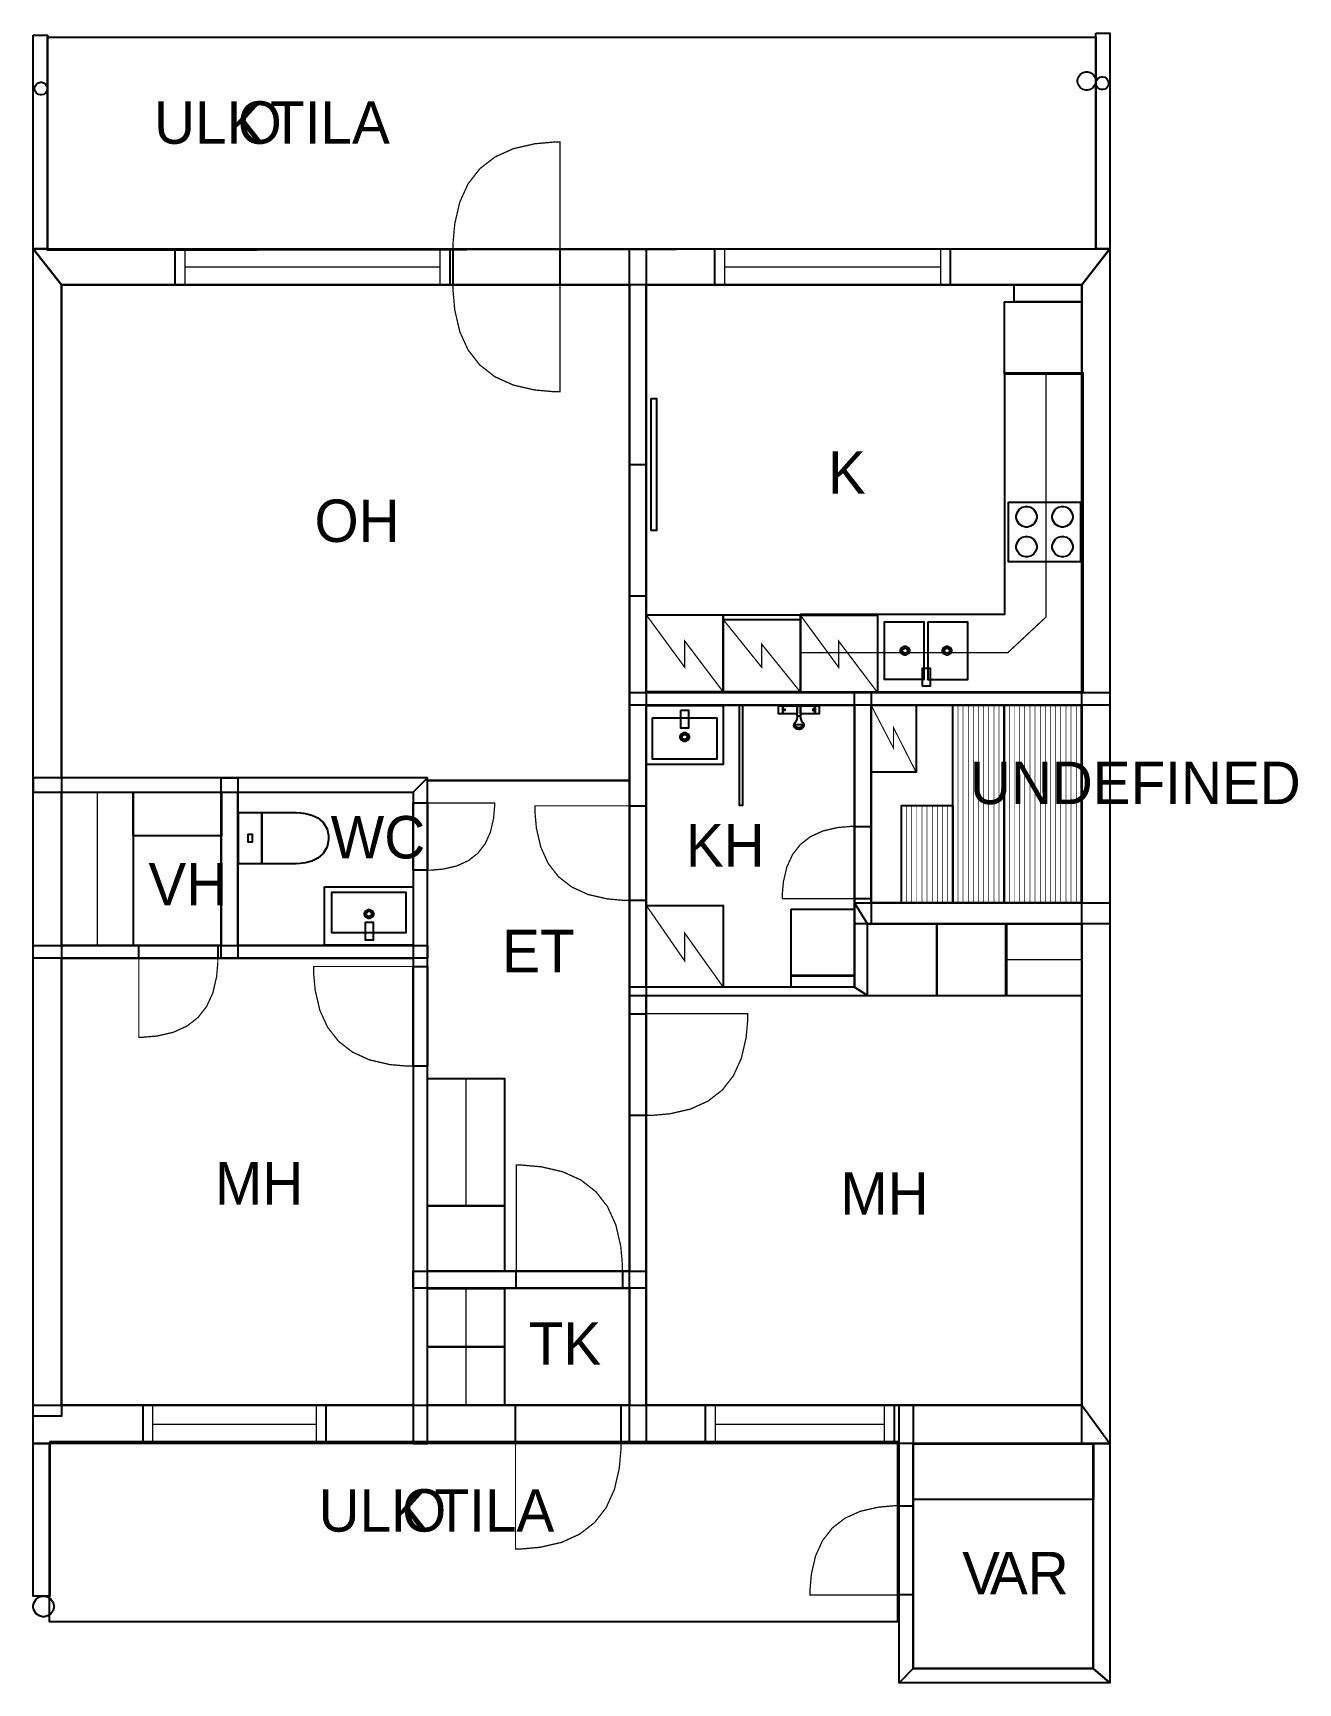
# Model space of a CAD drawing. Extents: x 0.5 to 10.7, y 0 to 13.4.
import ezdxf

# ---------------------------------------------------------------- set-up
doc = ezdxf.new("R2010")
doc.units = 0
doc.layers.get('0').update_dxf_attribs({"linetype": 'CONTINUOUS'})

msp = doc.modelspace()

# ---------------------------------------------------------------- linework, layer by layer
at = {"color": 0}
for points, const_width in [([(0.478624, 13.3553), (0.593207, 13.3553), (0.593207, 11.622), (0.478624, 11.622), (0.478624, 13.3553)], 0.002083), ([(0.59375, 11.6097), (0.59375, 13.3387), (9.09125, 13.3387), (9.09179, 11.622), (0.59375, 11.6097)], 0.002083), ([(9.09179, 13.3707), (9.20638, 13.3707), (9.20638, 11.622), (9.09179, 11.622), (9.09179, 13.3707)], 0.002083), ([(3.88167, 11.622), (3.88167, 11.6727), (3.89518, 11.8249), (3.93576, 12.0007), (4.00336, 12.1495), (4.09804, 12.2712), (4.21978, 12.3659), (4.36854, 12.4335), (4.54438, 12.4741), (4.69656, 12.4876), (4.74729, 12.4876), (4.74729, 11.622), (3.88167, 11.622)], 0.010417), ([(0.478624, 11.622), (9.20638, 11.622), (8.97721, 11.3303), (0.70779, 11.3303), (0.478624, 11.622)], 0.002083), ([(0.478624, 2.15994), (0.478624, 11.622), (0.70779, 11.3303), (0.70779, 2.15994), (0.478624, 2.15994)], 0.002083), ([(1.62989, 11.622), (3.85406, 11.622), (3.85406, 11.3303), (1.62989, 11.3303), (1.62989, 11.622)], 0.010417), ([(1.62989, 11.622), (3.85406, 11.622), (3.85406, 11.3303), (1.62989, 11.3303), (1.62989, 11.622)], 0.010417), ([(3.88167, 11.622), (4.7474, 11.622), (4.7474, 11.3303), (3.88167, 11.3303), (3.88167, 11.622)], 0.010417), ([(3.88167, 11.622), (4.7474, 11.622), (4.7474, 11.3303), (3.88167, 11.3303), (3.88167, 11.622)], 0.010417), ([(5.31125, 11.622), (5.44667, 11.622), (5.44667, 1.93978), (5.31125, 1.93978), (5.31125, 11.622)], 0.002083), ([(6.00439, 11.622), (7.91237, 11.622), (7.91237, 11.3303), (6.00439, 11.3303), (6.00439, 11.622)], 0.010417), ([(6.00439, 11.622), (7.91237, 11.622), (7.91237, 11.3303), (6.00439, 11.3303), (6.00439, 11.622)], 0.010417), ([(9.20638, 11.622), (9.20638, 1.93978), (8.97721, 1.93978), (8.97721, 11.3303), (9.20638, 11.622)], 0.002083), ([(3.88167, 11.3303), (3.88167, 11.2796), (3.89518, 11.1274), (3.93576, 10.9516), (4.00336, 10.8028), (4.09804, 10.6811), (4.21978, 10.5864), (4.36854, 10.5188), (4.54438, 10.4782), (4.69656, 10.4646), (4.74729, 10.4646), (4.74729, 11.3303), (3.88167, 11.3303)], 0.010417), ([(8.42931, 11.3302), (8.42931, 11.194), (8.97683, 11.194), (8.97683, 11.3302), (8.42931, 11.3302)], 0.013628), ([(8.35215, 11.194), (8.35215, 10.6078), (8.97715, 10.6078), (8.97715, 11.194), (8.35215, 11.194)], 0.010417), ([(8.97715, 10.6078), (8.97715, 8.03185), (6.69661, 8.03093), (6.69661, 8.34864), (8.37744, 8.34864), (8.68713, 8.63737), (8.68713, 10.617), (8.98247, 10.617), (8.97715, 10.6078)], 0.010417), ([(8.35215, 10.6078), (8.35215, 8.65864), (6.69661, 8.65967), (6.69661, 8.03093), (8.98986, 8.03093), (8.98986, 10.6157), (8.36111, 10.6157), (8.35215, 10.6078)], 0.010417), ([(5.48833, 10.4086), (5.53, 10.4086), (5.53, 9.34028), (5.48833, 9.34028), (5.48833, 10.4086)], 0.010417), ([(5.31125, 9.87446), (5.44667, 9.87446), (5.44667, 8.8061), (5.31125, 8.8061), (5.31125, 9.87446)], 0.010417), ([(8.38406, 9.5689), (8.38406, 9.08692), (8.96739, 9.08692), (8.96739, 9.5689), (8.38406, 9.5689)], 0.010417), ([(8.52989, 9.36768), (8.52175, 9.36768), (8.49744, 9.37424), (8.47097, 9.39208), (8.45307, 9.41862), (8.44656, 9.44293), (8.44656, 9.45101), (8.44656, 9.45915), (8.45307, 9.48346), (8.47097, 9.50993), (8.49744, 9.52783), (8.52175, 9.53435), (8.52989, 9.53435), (8.53797, 9.53435), (8.56228, 9.52783), (8.58882, 9.50993), (8.60667, 9.48346), (8.61322, 9.45915), (8.61322, 9.45101), (8.61322, 9.44293), (8.60667, 9.41862), (8.58882, 9.39208), (8.56228, 9.37424), (8.53797, 9.36768), (8.52989, 9.36768)], 0.010417), ([(8.82156, 9.36768), (8.81342, 9.36768), (8.78911, 9.37424), (8.76264, 9.39208), (8.74474, 9.41862), (8.73822, 9.44293), (8.73822, 9.45101), (8.73822, 9.45915), (8.74474, 9.48346), (8.76264, 9.50993), (8.78911, 9.52783), (8.81342, 9.53435), (8.82156, 9.53435), (8.82964, 9.53435), (8.85394, 9.52783), (8.88049, 9.50993), (8.89833, 9.48346), (8.90489, 9.45915), (8.90489, 9.45101), (8.90489, 9.44293), (8.89833, 9.41862), (8.88049, 9.39208), (8.85394, 9.37424), (8.82964, 9.36768), (8.82156, 9.36768)], 0.010417), ([(8.52989, 9.12494), (8.52175, 9.12494), (8.49744, 9.13151), (8.47097, 9.14936), (8.45307, 9.17583), (8.44656, 9.20019), (8.44656, 9.20828), (8.44656, 9.21642), (8.45307, 9.24072), (8.47097, 9.26719), (8.49744, 9.2851), (8.52175, 9.29161), (8.52989, 9.29161), (8.53797, 9.29161), (8.56228, 9.2851), (8.58882, 9.26719), (8.60667, 9.24072), (8.61322, 9.21642), (8.61322, 9.20828), (8.61322, 9.20019), (8.60667, 9.17583), (8.58882, 9.14936), (8.56228, 9.13151), (8.53797, 9.12494), (8.52989, 9.12494)], 0.010417), ([(8.82156, 9.12494), (8.81342, 9.12494), (8.78911, 9.13151), (8.76264, 9.14936), (8.74474, 9.17583), (8.73822, 9.20019), (8.73822, 9.20828), (8.73822, 9.21642), (8.74474, 9.24072), (8.76264, 9.26719), (8.78911, 9.2851), (8.81342, 9.29161), (8.82156, 9.29161), (8.82964, 9.29161), (8.85394, 9.2851), (8.88049, 9.26719), (8.89833, 9.24072), (8.90489, 9.21642), (8.90489, 9.20828), (8.90489, 9.20019), (8.89833, 9.17583), (8.88049, 9.14936), (8.85394, 9.13151), (8.82964, 9.12494), (8.82156, 9.12494)], 0.010417), ([(5.44661, 8.65588), (6.07161, 8.65588), (6.07161, 8.03088), (5.44661, 8.03088), (5.44661, 8.65588)], 0.010417), ([(6.07161, 8.65588), (6.69661, 8.65588), (6.69661, 8.03088), (6.07161, 8.03088), (6.07161, 8.65588)], 0.010417), ([(6.07161, 8.65588), (6.69661, 8.65588), (6.69661, 8.61421), (6.07161, 8.61421), (6.07161, 8.65588)], 0.010417), ([(6.69661, 8.65213), (7.32161, 8.65213), (7.32161, 8.02713), (6.69661, 8.02713), (6.69661, 8.65213)], 0.010417), ([(7.37776, 8.60004), (7.69781, 8.60004), (7.69781, 8.13129), (7.37776, 8.13129), (7.37776, 8.60004)], 0.010417), ([(7.73156, 8.59901), (8.05154, 8.59901), (8.05154, 8.13026), (7.73156, 8.13026), (7.73156, 8.59901)], 0.010417), ([(7.50754, 8.36567), (7.50754, 8.37213), (7.51818, 8.3915), (7.53754, 8.40213), (7.544, 8.40213), (7.5504, 8.40213), (7.56976, 8.3915), (7.58046, 8.37213), (7.58046, 8.36567), (7.58046, 8.35926), (7.56976, 8.3399), (7.5504, 8.32921), (7.544, 8.32921), (7.53754, 8.32921), (7.51818, 8.3399), (7.50754, 8.35926), (7.50754, 8.36567)], 0.008333), ([(7.52317, 8.36567), (7.52317, 8.36936), (7.52924, 8.38043), (7.54031, 8.3865), (7.544, 8.3865), (7.54764, 8.3865), (7.55871, 8.38043), (7.56483, 8.36936), (7.56483, 8.36567), (7.56483, 8.36203), (7.55871, 8.35097), (7.54764, 8.34483), (7.544, 8.34483), (7.54031, 8.34483), (7.52924, 8.35097), (7.52317, 8.36203), (7.52317, 8.36567)], 0.008333), ([(7.84999, 8.36567), (7.84999, 8.37213), (7.86063, 8.3915), (7.87999, 8.40213), (7.88644, 8.40213), (7.89285, 8.40213), (7.91222, 8.3915), (7.9229, 8.37213), (7.9229, 8.36567), (7.9229, 8.35926), (7.91222, 8.3399), (7.89285, 8.32921), (7.88644, 8.32921), (7.87999, 8.32921), (7.86063, 8.3399), (7.84999, 8.35926), (7.84999, 8.36567)], 0.008333), ([(7.86561, 8.36567), (7.86561, 8.36936), (7.87169, 8.38043), (7.88276, 8.3865), (7.88644, 8.3865), (7.89008, 8.3865), (7.90115, 8.38043), (7.90728, 8.36936), (7.90728, 8.36567), (7.90728, 8.36203), (7.90115, 8.35097), (7.89008, 8.34483), (7.88644, 8.34483), (7.88276, 8.34483), (7.87169, 8.35097), (7.86561, 8.36203), (7.86561, 8.36567)], 0.008333), ([(7.68582, 8.22401), (7.74832, 8.22401), (7.74832, 8.07818), (7.68582, 8.07818), (7.68582, 8.22401)], 0.010417), ([(5.31125, 8.02713), (9.20638, 8.02713), (9.20638, 7.92296), (5.31125, 7.92296), (5.31125, 8.02713)], 0.002083), ([(7.13624, 8.02713), (7.27012, 8.02713), (7.27012, 6.15246), (7.13624, 6.15246), (7.13624, 8.02713)], 0.002083), ([(5.44661, 7.92215), (6.07161, 7.92215), (6.07161, 7.44319), (5.44661, 7.44319), (5.44661, 7.92215)], 0.010417), ([(6.20285, 7.92296), (6.22889, 7.92296), (6.22889, 7.11051), (6.20285, 7.11051), (6.20285, 7.92296)], 0.010417), ([(6.20285, 7.92296), (6.22889, 7.92296), (6.22889, 7.11051), (6.20285, 7.11051), (6.20285, 7.92296)], 0.010417), ([(6.52078, 7.91775), (6.5541, 7.91775), (6.5541, 7.85422), (6.52078, 7.85422), (6.52078, 7.91775)], 0.010417), ([(6.5541, 7.88547), (6.55729, 7.88672), (6.56694, 7.89057), (6.56972, 7.89171), (6.56972, 7.89171), (6.56972, 7.89031), (6.56972, 7.88601), (6.56972, 7.88172), (6.56972, 7.88026), (6.56972, 7.88026), (6.56733, 7.88092), (6.55735, 7.88433), (6.5541, 7.88547)], 0.010417), ([(6.5541, 7.91775), (6.67074, 7.91775), (6.67074, 7.85422), (6.5541, 7.85422), (6.5541, 7.91775)], 0.010417), ([(6.67074, 7.91775), (6.69889, 7.91775), (6.69889, 7.83442), (6.69185, 7.83442), (6.676, 7.83442), (6.67074, 7.83442), (6.67074, 7.85525), (6.67074, 7.90213), (6.67074, 7.91775)], 0.010417), ([(6.69889, 7.91775), (6.81554, 7.91775), (6.81554, 7.85422), (6.69889, 7.85422), (6.69889, 7.91775)], 0.010417), ([(6.81451, 7.88547), (6.81125, 7.88672), (6.8016, 7.89057), (6.79889, 7.89171), (6.79889, 7.89171), (6.79889, 7.89031), (6.79889, 7.88601), (6.79889, 7.88172), (6.79889, 7.88026), (6.79889, 7.88026), (6.80122, 7.88092), (6.81119, 7.88433), (6.81451, 7.88547)], 0.010417), ([(6.81451, 7.91775), (6.84993, 7.91775), (6.84993, 7.85422), (6.81451, 7.85422), (6.81451, 7.91775)], 0.010417), ([(7.27012, 7.92296), (7.27012, 7.3814), (7.63471, 7.3814), (7.63471, 7.92296), (7.27012, 7.92296)], 0.009026), ([(7.93257, 7.9254), (7.93257, 6.32096), (8.34924, 6.32096), (8.34924, 7.9254), (7.93257, 7.9254)], 0.010417), ([(8.34924, 7.9254), (8.34924, 6.32096), (8.97424, 6.32096), (8.97424, 7.9254), (8.34924, 7.9254)], 0.010417), ([(5.49869, 7.82112), (6.01953, 7.82112), (6.01953, 7.48563), (5.49869, 7.48563), (5.49869, 7.82112)], 0.010417), ([(5.72786, 7.88226), (5.79036, 7.88226), (5.79036, 7.73643), (5.72786, 7.73643), (5.72786, 7.88226)], 0.010417), ([(5.79557, 7.66515), (5.79557, 7.65875), (5.78489, 7.63937), (5.76551, 7.62869), (5.75911, 7.62869), (5.75265, 7.62869), (5.73329, 7.63937), (5.72265, 7.65875), (5.72265, 7.66515), (5.72265, 7.6716), (5.73329, 7.69097), (5.75265, 7.70161), (5.75911, 7.70161), (5.76551, 7.70161), (5.78489, 7.69097), (5.79557, 7.6716), (5.79557, 7.66515)], 0.008333), ([(5.77994, 7.66515), (5.77994, 7.66151), (5.77382, 7.65044), (5.76275, 7.64432), (5.75911, 7.64432), (5.75543, 7.64432), (5.74436, 7.65044), (5.73828, 7.66151), (5.73828, 7.66515), (5.73828, 7.66883), (5.74436, 7.6799), (5.75543, 7.68599), (5.75911, 7.68599), (5.76275, 7.68599), (5.77382, 7.6799), (5.77994, 7.66883), (5.77994, 7.66515)], 0.008333), ([(3.67301, 7.33464), (0.478624, 7.33464), (0.478624, 7.22006), (3.55843, 7.22006), (3.67301, 7.33464)], 0.002083), ([(0.708822, 7.22), (0.708822, 5.97667), (1.28749, 5.97667), (1.28749, 7.22), (0.708822, 7.22)], 0.010417), ([(1.28749, 7.21744), (2.00521, 7.21744), (2.00521, 6.86388), (1.28749, 6.86388), (1.28749, 7.21744)], 0.010417), ([(2.0025, 7.33464), (2.13792, 7.33464), (2.13792, 5.8731), (2.0025, 5.8731), (2.0025, 7.33464)], 0.002083), ([(3.67301, 1.93978), (3.67301, 7.33464), (3.55843, 7.22006), (3.55843, 1.93978), (3.67301, 1.93978)], 0.002083), ([(3.55843, 7.13151), (3.67301, 7.13151), (3.67301, 6.58664), (3.55843, 6.58664), (3.55843, 7.13151)], 0.010417), ([(3.55843, 7.13151), (3.67301, 7.13151), (3.67301, 6.58664), (3.55843, 6.58664), (3.55843, 7.13151)], 0.010417), ([(3.67301, 6.58664), (3.70492, 6.58664), (3.80072, 6.59517), (3.9114, 6.62071), (4.00504, 6.66331), (4.08171, 6.72288), (4.14128, 6.79953), (4.18386, 6.89318), (4.20942, 7.00385), (4.21793, 7.09961), (4.21793, 7.13151), (3.67301, 7.13151), (3.67301, 6.58664)], 0.010417), ([(5.31125, 6.34164), (5.26633, 6.34164), (5.13162, 6.35363), (4.97597, 6.38954), (4.84424, 6.44943), (4.73649, 6.53326), (4.65267, 6.641), (4.59278, 6.77274), (4.55686, 6.92839), (4.54492, 7.0631), (4.54492, 7.10796), (5.31125, 7.10796), (5.31125, 6.34164)], 0.010417), ([(5.31125, 7.10796), (5.44667, 7.10796), (5.44667, 6.34164), (5.31125, 6.34164), (5.31125, 7.10796)], 0.010417), ([(5.31125, 7.10796), (5.44667, 7.10796), (5.44667, 6.34164), (5.31125, 6.34164), (5.31125, 7.10796)], 0.010417), ([(7.5159, 7.11019), (7.5159, 6.32101), (7.93257, 6.32101), (7.93257, 7.11019), (7.5159, 7.11019)], 0.010417), ([(2.14312, 7.0541), (2.14312, 6.63753), (2.3304, 6.63753), (2.3304, 7.0541), (2.14312, 7.0541)], 0.010417), ([(2.59874, 7.0541), (2.59874, 7.0541), (2.61046, 7.05419), (2.64144, 7.05257), (2.68528, 7.04644), (2.73551, 7.03304), (2.78569, 7.0095), (2.82954, 6.97304), (2.86051, 6.92085), (2.87229, 6.86778), (2.87229, 6.8501), (2.87229, 6.83182), (2.86051, 6.77696), (2.82954, 6.72288), (2.78569, 6.68506), (2.73551, 6.66064), (2.68528, 6.64665), (2.64144, 6.64025), (2.61046, 6.63851), (2.59874, 6.63857), (2.59874, 6.63857), (2.3304, 6.63753), (2.3304, 7.0541), (2.59874, 7.0541)], 0.010417), ([(2.22103, 6.8789), (2.22103, 6.81272), (2.25256, 6.81272), (2.25256, 6.8789), (2.22103, 6.8789)], 0.010417), ([(7.13624, 6.94092), (7.10189, 6.94092), (6.99886, 6.93181), (6.87978, 6.90429), (6.77903, 6.85851), (6.69661, 6.79438), (6.63254, 6.71197), (6.58675, 6.61122), (6.55925, 6.49214), (6.55013, 6.38911), (6.55013, 6.35476), (7.13624, 6.35476), (7.13624, 6.94092)], 0.010417), ([(7.13624, 6.94092), (7.27012, 6.94092), (7.27012, 6.35476), (7.13624, 6.35476), (7.13624, 6.94092)], 0.010417), ([(7.13624, 6.94092), (7.27012, 6.94092), (7.27012, 6.35476), (7.13624, 6.35476), (7.13624, 6.94092)], 0.010417), ([(2.84011, 6.45096), (3.55849, 6.45096), (3.55849, 5.97889), (2.84011, 5.97889), (2.84011, 6.45096)], 0.010417), ([(2.8999, 6.40918), (3.49858, 6.40918), (3.49858, 6.07992), (2.8999, 6.07992), (2.8999, 6.40918)], 0.010417), ([(5.44661, 6.30106), (6.07161, 6.30106), (6.07161, 5.63813), (5.44661, 5.63813), (5.44661, 6.30106)], 0.010417), ([(9.20638, 6.15246), (7.2404, 6.15246), (7.13624, 6.3209), (9.20638, 6.3209), (9.20638, 6.15246)], 0.002083), ([(7.13624, 6.3209), (7.13624, 5.63807), (7.2404, 5.57124), (7.2404, 6.15246), (7.13624, 6.3209)], 0.002083), ([(3.16282, 6.23221), (3.16282, 6.23867), (3.17344, 6.25803), (3.19282, 6.26867), (3.19928, 6.26867), (3.20568, 6.26867), (3.22504, 6.25803), (3.23574, 6.23867), (3.23574, 6.23221), (3.23574, 6.22581), (3.22504, 6.20643), (3.20568, 6.19575), (3.19928, 6.19575), (3.19282, 6.19575), (3.17344, 6.20643), (3.16282, 6.22581), (3.16282, 6.23221)], 0.008333), ([(3.17275, 6.16407), (3.23525, 6.16407), (3.23525, 6.01824), (3.17275, 6.01824), (3.17275, 6.16407)], 0.010417), ([(3.17844, 6.23221), (3.17844, 6.23589), (3.18451, 6.24696), (3.19558, 6.25304), (3.19928, 6.25304), (3.2029, 6.25304), (3.21397, 6.24696), (3.22011, 6.23589), (3.22011, 6.23221), (3.22011, 6.22857), (3.21397, 6.2175), (3.2029, 6.21137), (3.19928, 6.21137), (3.19558, 6.21137), (3.18451, 6.2175), (3.17844, 6.22857), (3.17844, 6.23221)], 0.008333), ([(6.62213, 6.26992), (6.62213, 5.73301), (7.13265, 5.73301), (7.13265, 6.26992), (6.62213, 6.26992)], 0.010417), ([(7.2404, 6.15246), (7.80393, 6.15246), (7.80393, 5.56912), (7.2404, 5.56912), (7.2404, 6.15246)], 0.010417), ([(7.80399, 6.15246), (8.36751, 6.15246), (8.36751, 5.56912), (7.80399, 5.56912), (7.80399, 6.15246)], 0.010417), ([(8.36257, 6.15246), (8.97715, 6.15246), (8.97715, 5.56912), (8.36257, 5.56912), (8.36257, 6.15246)], 0.010417), ([(0.478624, 5.97726), (3.67301, 5.97726), (3.67301, 5.8731), (0.478624, 5.8731), (0.478624, 5.97726)], 0.002083), ([(1.33436, 5.97726), (1.97478, 5.97726), (1.97478, 5.8731), (1.33436, 5.8731), (1.33436, 5.97726)], 0.010417), ([(1.33436, 5.97726), (1.97478, 5.97726), (1.97478, 5.8731), (1.33436, 5.8731), (1.33436, 5.97726)], 0.010417), ([(1.97478, 5.8731), (1.97478, 5.83561), (1.96474, 5.72304), (1.93474, 5.59293), (1.88471, 5.48286), (1.81467, 5.39279), (1.72461, 5.32275), (1.61453, 5.27274), (1.48443, 5.24274), (1.37185, 5.23269), (1.33436, 5.23269), (1.33436, 5.8731), (1.97478, 5.8731)], 0.010417), ([(3.55843, 4.99821), (3.51107, 4.99821), (3.36908, 5.01085), (3.20503, 5.04872), (3.06619, 5.11182), (2.95264, 5.20014), (2.86426, 5.31375), (2.80117, 5.45253), (2.76329, 5.6166), (2.75071, 5.75857), (2.75071, 5.80588), (3.55843, 5.80588), (3.55843, 4.99821)], 0.010417), ([(3.55843, 5.80588), (3.67301, 5.80588), (3.67301, 4.99821), (3.55843, 4.99821), (3.55843, 5.80588)], 0.010417), ([(3.55843, 5.80588), (3.67301, 5.80588), (3.67301, 4.99821), (3.55843, 4.99821), (3.55843, 5.80588)], 0.010417), ([(7.13624, 5.63807), (5.31125, 5.63807), (5.31125, 5.57124), (7.2404, 5.57124), (7.13624, 5.63807)], 0.002083), ([(6.62283, 5.72971), (6.62283, 5.63813), (7.13265, 5.63813), (7.13265, 5.72971), (6.62283, 5.72971)], 0.009159), ([(5.31125, 5.42236), (5.44667, 5.42236), (5.44667, 4.59901), (5.31125, 4.59901), (5.31125, 5.42236)], 0.010417), ([(5.31125, 5.42236), (5.44667, 5.42236), (5.44667, 4.59901), (5.31125, 4.59901), (5.31125, 5.42236)], 0.010417), ([(5.44667, 4.59901), (5.4949, 4.59901), (5.6396, 4.61193), (5.80686, 4.6505), (5.94835, 4.71485), (6.06413, 4.8049), (6.15419, 4.92068), (6.21853, 5.06218), (6.25711, 5.22944), (6.27001, 5.37414), (6.27001, 5.42236), (5.44667, 5.42236), (5.44667, 4.59901)], 0.010417), ([(3.67307, 4.89936), (3.67307, 3.86697), (4.29807, 3.86697), (4.29807, 4.89936), (3.67307, 4.89936)], 0.010417), ([(5.25456, 3.33518), (5.25456, 3.38564), (5.2411, 3.53694), (5.20074, 3.71181), (5.13351, 3.85969), (5.03939, 3.98074), (4.91835, 4.07493), (4.7704, 4.14214), (4.5956, 4.18251), (4.44428, 4.1959), (4.39388, 4.1959), (4.39388, 3.33518), (5.25456, 3.33518)], 0.010417), ([(3.67307, 3.86697), (3.67307, 3.33524), (4.29807, 3.33524), (4.29807, 3.86697), (3.67307, 3.86697)], 0.010417), ([(3.55843, 3.33518), (5.44667, 3.33518), (5.44667, 3.19976), (3.55843, 3.19976), (3.55843, 3.33518)], 0.002083), ([(4.39388, 3.33518), (5.25456, 3.33518), (5.25456, 3.19976), (4.39388, 3.19976), (4.39388, 3.33518)], 0.010417), ([(4.39388, 3.33518), (5.25456, 3.33518), (5.25456, 3.19976), (4.39388, 3.19976), (4.39388, 3.33518)], 0.010417), ([(3.67453, 3.19672), (3.67453, 2.72293), (4.29953, 2.72293), (4.29953, 3.19672), (3.67453, 3.19672)], 0.010417), ([(3.67453, 2.72293), (3.67453, 2.24918), (4.29953, 2.24918), (4.29953, 2.72293), (3.67453, 2.72293)], 0.010417), ([(9.20638, 1.93978), (0.478624, 1.93978), (0.478624, 2.24914), (8.97721, 2.24914), (9.20638, 1.93978)], 0.002083), ([(1.36865, 2.24914), (2.85101, 2.24914), (2.85101, 1.93978), (1.36865, 1.93978), (1.36865, 2.24914)], 0.010417), ([(1.36865, 2.24914), (2.85101, 2.24914), (2.85101, 1.93978), (1.36865, 1.93978), (1.36865, 2.24914)], 0.010417), ([(4.38769, 2.24914), (5.2424, 2.24914), (5.2424, 1.93978), (4.38769, 1.93978), (4.38769, 2.24914)], 0.010417), ([(4.38769, 2.24914), (5.2424, 2.24914), (5.2424, 1.93978), (4.38769, 1.93978), (4.38769, 2.24914)], 0.010417), ([(5.92854, 2.24914), (7.45638, 2.24914), (7.45638, 1.93978), (5.92854, 1.93978), (5.92854, 2.24914)], 0.010417), ([(5.92854, 2.24914), (7.45638, 2.24914), (7.45638, 1.93978), (5.92854, 1.93978), (5.92854, 2.24914)], 0.010417), ([(7.49718, 0.001085), (7.49718, 2.24914), (7.61176, 2.24914), (7.61176, 0.115668), (7.49718, 0.001085)], 0.002083), ([(0.478624, 1.93978), (0.61404, 1.93978), (0.61404, 0.7028), (0.478624, 0.7028), (0.478624, 1.93978)], 0.002083), ([(0.606554, 1.91683), (0.606554, 0.497233), (7.48813, 0.497233), (7.48813, 1.95383), (0.612631, 1.95383), (0.606554, 1.91683)], 0.002083), ([(5.2424, 1.93978), (5.2424, 1.88971), (5.229, 1.73947), (5.18896, 1.56592), (5.12218, 1.419), (5.02869, 1.29883), (4.90853, 1.20535), (4.76167, 1.13862), (4.58806, 1.09858), (4.43782, 1.08518), (4.38781, 1.08518), (4.38781, 1.93978), (5.2424, 1.93978)], 0.010417), ([(7.61171, 1.93668), (9.07206, 1.93668), (9.07206, 1.48525), (7.61171, 1.48525), (7.61171, 1.93668)], 0.010417), ([(9.20638, 1.93978), (9.20638, 0.001085), (9.07096, 0.115668), (9.07096, 1.93978), (9.20638, 1.93978)], 0.002083), ([(7.49718, 1.43485), (7.45481, 1.43485), (7.32785, 1.42361), (7.18115, 1.38976), (7.05701, 1.33333), (6.95546, 1.25429), (6.87646, 1.15272), (6.82004, 1.02859), (6.78618, 0.88189), (6.7749, 0.754937), (6.7749, 0.712565), (7.49718, 0.712565), (7.49718, 1.43485)], 0.010417), ([(7.49718, 1.43485), (7.61176, 1.43485), (7.61176, 0.712565), (7.49718, 0.712565), (7.49718, 1.43485)], 0.010417), ([(7.49718, 1.43485), (7.61176, 1.43485), (7.61176, 0.712565), (7.49718, 0.712565), (7.49718, 1.43485)], 0.010417), ([(9.20638, 0.001085), (7.49718, 0.001085), (7.61176, 0.115668), (9.07096, 0.115668), (9.20638, 0.001085)], 0.002083)]:
    msp.add_lwpolyline(points, close=True, dxfattribs=dict(at, const_width=const_width))
at = {"color": 7}
for points in [[(0.478624, 13.3553), (0.593207, 13.3553), (0.593207, 11.622), (0.478624, 11.622), (0.478624, 13.3553)], [(0.59375, 11.6097), (0.59375, 13.3387), (9.09125, 13.3387), (9.09179, 11.622), (0.59375, 11.6097)], [(9.09179, 13.3707), (9.20638, 13.3707), (9.20638, 11.622), (9.09179, 11.622), (9.09179, 13.3707)], [(1.62989, 11.622), (3.85406, 11.622), (3.85406, 11.3303), (1.62989, 11.3303), (1.62989, 11.622)], [(1.62989, 11.622), (3.85406, 11.622), (3.85406, 11.3303), (1.62989, 11.3303), (1.62989, 11.622)], [(3.88167, 11.622), (4.7474, 11.622), (4.7474, 11.3303), (3.88167, 11.3303), (3.88167, 11.622)], [(3.88167, 11.622), (4.7474, 11.622), (4.7474, 11.3303), (3.88167, 11.3303), (3.88167, 11.622)], [(6.00439, 11.622), (7.91237, 11.622), (7.91237, 11.3303), (6.00439, 11.3303), (6.00439, 11.622)], [(6.00439, 11.622), (7.91237, 11.622), (7.91237, 11.3303), (6.00439, 11.3303), (6.00439, 11.622)], [(5.31125, 7.31424), (3.67301, 7.31424), (3.67301, 7.33464), (0.70779, 7.33464), (0.70779, 11.3303), (5.31125, 11.3303), (5.31125, 7.31424)], [(5.44667, 11.3303), (8.97721, 11.3303), (8.97721, 8.02713), (5.44667, 8.02713), (5.44667, 11.3303)], [(8.42931, 11.3302), (8.97683, 11.3302), (8.97683, 11.194), (8.42931, 11.194), (8.42931, 11.3302)], [(8.35215, 11.194), (8.97715, 11.194), (8.97715, 10.6078), (8.35215, 10.6078), (8.35215, 11.194)], [(8.35215, 10.6078), (8.35215, 8.65864), (6.69661, 8.65967), (6.69661, 8.03093), (8.98986, 8.03093), (8.98986, 10.6157), (8.36111, 10.6157), (8.35215, 10.6078)], [(5.48833, 10.4086), (5.53, 10.4086), (5.53, 9.34028), (5.48833, 9.34028), (5.48833, 10.4086)], [(5.31125, 9.87446), (5.44667, 9.87446), (5.44667, 8.8061), (5.31125, 8.8061), (5.31125, 9.87446)], [(5.31125, 9.87446), (5.44667, 9.87446), (5.44667, 8.8061), (5.31125, 8.8061), (5.31125, 9.87446)], [(8.38406, 9.5689), (8.96739, 9.5689), (8.96739, 9.08692), (8.38406, 9.08692), (8.38406, 9.5689)], [(8.52989, 9.36768), (8.52175, 9.36768), (8.49744, 9.37424), (8.47097, 9.39208), (8.45307, 9.41862), (8.44656, 9.44293), (8.44656, 9.45101), (8.44656, 9.45915), (8.45307, 9.48346), (8.47097, 9.50993), (8.49744, 9.52783), (8.52175, 9.53435), (8.52989, 9.53435), (8.53797, 9.53435), (8.56228, 9.52783), (8.58882, 9.50993), (8.60667, 9.48346), (8.61322, 9.45915), (8.61322, 9.45101), (8.61322, 9.44293), (8.60667, 9.41862), (8.58882, 9.39208), (8.56228, 9.37424), (8.53797, 9.36768), (8.52989, 9.36768)], [(8.82156, 9.36768), (8.81342, 9.36768), (8.78911, 9.37424), (8.76264, 9.39208), (8.74474, 9.41862), (8.73822, 9.44293), (8.73822, 9.45101), (8.73822, 9.45915), (8.74474, 9.48346), (8.76264, 9.50993), (8.78911, 9.52783), (8.81342, 9.53435), (8.82156, 9.53435), (8.82964, 9.53435), (8.85394, 9.52783), (8.88049, 9.50993), (8.89833, 9.48346), (8.90489, 9.45915), (8.90489, 9.45101), (8.90489, 9.44293), (8.89833, 9.41862), (8.88049, 9.39208), (8.85394, 9.37424), (8.82964, 9.36768), (8.82156, 9.36768)], [(8.52989, 9.12494), (8.52175, 9.12494), (8.49744, 9.13151), (8.47097, 9.14936), (8.45307, 9.17583), (8.44656, 9.20019), (8.44656, 9.20828), (8.44656, 9.21642), (8.45307, 9.24072), (8.47097, 9.26719), (8.49744, 9.2851), (8.52175, 9.29161), (8.52989, 9.29161), (8.53797, 9.29161), (8.56228, 9.2851), (8.58882, 9.26719), (8.60667, 9.24072), (8.61322, 9.21642), (8.61322, 9.20828), (8.61322, 9.20019), (8.60667, 9.17583), (8.58882, 9.14936), (8.56228, 9.13151), (8.53797, 9.12494), (8.52989, 9.12494)], [(8.82156, 9.12494), (8.81342, 9.12494), (8.78911, 9.13151), (8.76264, 9.14936), (8.74474, 9.17583), (8.73822, 9.20019), (8.73822, 9.20828), (8.73822, 9.21642), (8.74474, 9.24072), (8.76264, 9.26719), (8.78911, 9.2851), (8.81342, 9.29161), (8.82156, 9.29161), (8.82964, 9.29161), (8.85394, 9.2851), (8.88049, 9.26719), (8.89833, 9.24072), (8.90489, 9.21642), (8.90489, 9.20828), (8.90489, 9.20019), (8.89833, 9.17583), (8.88049, 9.14936), (8.85394, 9.13151), (8.82964, 9.12494), (8.82156, 9.12494)], [(5.44661, 8.65588), (6.07161, 8.65588), (6.07161, 8.03088), (5.44661, 8.03088), (5.44661, 8.65588)], [(6.07161, 8.65588), (6.69661, 8.65588), (6.69661, 8.03088), (6.07161, 8.03088), (6.07161, 8.65588)], [(6.07161, 8.65588), (6.69661, 8.65588), (6.69661, 8.61421), (6.07161, 8.61421), (6.07161, 8.65588)], [(6.69661, 8.65213), (7.32161, 8.65213), (7.32161, 8.02713), (6.69661, 8.02713), (6.69661, 8.65213)], [(7.37776, 8.60004), (7.69781, 8.60004), (7.69781, 8.13129), (7.37776, 8.13129), (7.37776, 8.60004)], [(7.73156, 8.59901), (8.05154, 8.59901), (8.05154, 8.13026), (7.73156, 8.13026), (7.73156, 8.59901)], [(7.50754, 8.36567), (7.50754, 8.37213), (7.51818, 8.3915), (7.53754, 8.40213), (7.544, 8.40213), (7.5504, 8.40213), (7.56976, 8.3915), (7.58046, 8.37213), (7.58046, 8.36567), (7.58046, 8.35926), (7.56976, 8.3399), (7.5504, 8.32921), (7.544, 8.32921), (7.53754, 8.32921), (7.51818, 8.3399), (7.50754, 8.35926), (7.50754, 8.36567)], [(7.52317, 8.36567), (7.52317, 8.36936), (7.52924, 8.38043), (7.54031, 8.3865), (7.544, 8.3865), (7.54764, 8.3865), (7.55871, 8.38043), (7.56483, 8.36936), (7.56483, 8.36567), (7.56483, 8.36203), (7.55871, 8.35097), (7.54764, 8.34483), (7.544, 8.34483), (7.54031, 8.34483), (7.52924, 8.35097), (7.52317, 8.36203), (7.52317, 8.36567)], [(7.84999, 8.36567), (7.84999, 8.37213), (7.86063, 8.3915), (7.87999, 8.40213), (7.88644, 8.40213), (7.89285, 8.40213), (7.91222, 8.3915), (7.9229, 8.37213), (7.9229, 8.36567), (7.9229, 8.35926), (7.91222, 8.3399), (7.89285, 8.32921), (7.88644, 8.32921), (7.87999, 8.32921), (7.86063, 8.3399), (7.84999, 8.35926), (7.84999, 8.36567)], [(7.86561, 8.36567), (7.86561, 8.36936), (7.87169, 8.38043), (7.88276, 8.3865), (7.88644, 8.3865), (7.89008, 8.3865), (7.90115, 8.38043), (7.90728, 8.36936), (7.90728, 8.36567), (7.90728, 8.36203), (7.90115, 8.35097), (7.89008, 8.34483), (7.88644, 8.34483), (7.88276, 8.34483), (7.87169, 8.35097), (7.86561, 8.36203), (7.86561, 8.36567)], [(7.68582, 8.22401), (7.74832, 8.22401), (7.74832, 8.07818), (7.68582, 8.07818), (7.68582, 8.22401)], [(5.44661, 7.92215), (6.07161, 7.92215), (6.07161, 7.44319), (5.44661, 7.44319), (5.44661, 7.92215)], [(5.44667, 7.92296), (7.13624, 7.92296), (7.13624, 5.63807), (5.44667, 5.63807), (5.44667, 7.92296)], [(6.20285, 7.92296), (6.22889, 7.92296), (6.22889, 7.11051), (6.20285, 7.11051), (6.20285, 7.92296)], [(6.20285, 7.92296), (6.22889, 7.92296), (6.22889, 7.11051), (6.20285, 7.11051), (6.20285, 7.92296)], [(6.52078, 7.91775), (6.5541, 7.91775), (6.5541, 7.85422), (6.52078, 7.85422), (6.52078, 7.91775)], [(6.5541, 7.91775), (6.67074, 7.91775), (6.67074, 7.85422), (6.5541, 7.85422), (6.5541, 7.91775)], [(6.5541, 7.88547), (6.55729, 7.88672), (6.56694, 7.89057), (6.56972, 7.89171), (6.56972, 7.89171), (6.56972, 7.89031), (6.56972, 7.88601), (6.56972, 7.88172), (6.56972, 7.88026), (6.56972, 7.88026), (6.56733, 7.88092), (6.55735, 7.88433), (6.5541, 7.88547)], [(6.67074, 7.91775), (6.69889, 7.91775), (6.69889, 7.83442), (6.69185, 7.83442), (6.676, 7.83442), (6.67074, 7.83442), (6.67074, 7.85525), (6.67074, 7.90213), (6.67074, 7.91775)], [(6.69889, 7.91775), (6.81554, 7.91775), (6.81554, 7.85422), (6.69889, 7.85422), (6.69889, 7.91775)], [(6.81451, 7.88547), (6.81125, 7.88672), (6.8016, 7.89057), (6.79889, 7.89171), (6.79889, 7.89171), (6.79889, 7.89031), (6.79889, 7.88601), (6.79889, 7.88172), (6.79889, 7.88026), (6.79889, 7.88026), (6.80122, 7.88092), (6.81119, 7.88433), (6.81451, 7.88547)], [(6.81451, 7.91775), (6.84993, 7.91775), (6.84993, 7.85422), (6.81451, 7.85422), (6.81451, 7.91775)], [(7.27012, 7.92296), (8.97721, 7.92296), (8.97721, 6.3209), (7.27012, 6.3209), (7.27012, 7.92296)], [(7.27012, 7.92296), (7.63471, 7.92296), (7.63471, 7.3814), (7.27012, 7.3814), (7.27012, 7.92296)], [(7.93257, 7.9254), (8.34924, 7.9254), (8.34924, 6.32096), (7.93257, 6.32096), (7.93257, 7.9254)], [(8.34924, 7.9254), (8.97424, 7.9254), (8.97424, 6.32096), (8.34924, 6.32096), (8.34924, 7.9254)], [(5.49869, 7.82112), (6.01953, 7.82112), (6.01953, 7.48563), (5.49869, 7.48563), (5.49869, 7.82112)], [(5.72786, 7.88226), (5.79036, 7.88226), (5.79036, 7.73643), (5.72786, 7.73643), (5.72786, 7.88226)], [(6.67074, 7.83442), (6.67074, 7.82813), (6.6671, 7.80919), (6.65717, 7.78678), (6.65408, 7.78233), (6.653, 7.78082), (6.64285, 7.76622), (6.64264, 7.76465), (6.64208, 7.76183), (6.64626, 7.74528), (6.66292, 7.73236), (6.66868, 7.73128), (6.66997, 7.73107), (6.68147, 7.73025), (6.68533, 7.73025), (6.68431, 7.73025), (6.68842, 7.73025), (6.69965, 7.73107), (6.70096, 7.73128), (6.70665, 7.73236), (6.72336, 7.74528), (6.72749, 7.76183), (6.727, 7.76465), (6.72672, 7.76622), (6.71658, 7.78082), (6.71556, 7.78233), (6.7124, 7.78678), (6.70253, 7.80919), (6.69889, 7.82813), (6.69889, 7.83442)], [(6.64264, 7.76361), (6.64285, 7.76313), (6.65474, 7.75293), (6.67844, 7.74382), (6.68636, 7.74382), (6.6926, 7.74408), (6.71528, 7.75331), (6.72646, 7.76313), (6.727, 7.76361)], [(5.79557, 7.66515), (5.79557, 7.65875), (5.78489, 7.63937), (5.76551, 7.62869), (5.75911, 7.62869), (5.75265, 7.62869), (5.73329, 7.63937), (5.72265, 7.65875), (5.72265, 7.66515), (5.72265, 7.6716), (5.73329, 7.69097), (5.75265, 7.70161), (5.75911, 7.70161), (5.76551, 7.70161), (5.78489, 7.69097), (5.79557, 7.6716), (5.79557, 7.66515)], [(5.77994, 7.66515), (5.77994, 7.66151), (5.77382, 7.65044), (5.76275, 7.64432), (5.75911, 7.64432), (5.75543, 7.64432), (5.74436, 7.65044), (5.73828, 7.66151), (5.73828, 7.66515), (5.73828, 7.66883), (5.74436, 7.6799), (5.75543, 7.68599), (5.75911, 7.68599), (5.76275, 7.68599), (5.77382, 7.6799), (5.77994, 7.66883), (5.77994, 7.66515)], [(3.67301, 7.31424), (5.31125, 7.31424), (5.31125, 3.33518), (3.67301, 3.33518), (3.67301, 7.31424)], [(0.70779, 7.22006), (2.0025, 7.22006), (2.0025, 5.97726), (0.70779, 5.97726), (0.70779, 7.22006)], [(0.708822, 7.22), (1.28749, 7.22), (1.28749, 5.97667), (0.708822, 5.97667), (0.708822, 7.22)], [(1.28749, 7.21744), (2.00521, 7.21744), (2.00521, 6.86388), (1.28749, 6.86388), (1.28749, 7.21744)], [(2.13792, 7.22006), (3.55843, 7.22006), (3.55843, 5.97726), (2.13792, 5.97726), (2.13792, 7.22006)], [(3.55843, 7.13151), (3.67301, 7.13151), (3.67301, 6.58664), (3.55843, 6.58664), (3.55843, 7.13151)], [(3.55843, 7.13151), (3.67301, 7.13151), (3.67301, 6.58664), (3.55843, 6.58664), (3.55843, 7.13151)], [(5.31125, 7.10796), (5.44667, 7.10796), (5.44667, 6.34164), (5.31125, 6.34164), (5.31125, 7.10796)], [(5.31125, 7.10796), (5.44667, 7.10796), (5.44667, 6.34164), (5.31125, 6.34164), (5.31125, 7.10796)], [(7.5159, 7.11019), (7.93257, 7.11019), (7.93257, 6.32101), (7.5159, 6.32101), (7.5159, 7.11019)], [(2.14312, 7.0541), (2.3304, 7.0541), (2.3304, 6.63753), (2.14312, 6.63753), (2.14312, 7.0541)], [(2.59874, 7.0541), (2.59874, 7.0541), (2.61046, 7.05419), (2.64144, 7.05257), (2.68528, 7.04644), (2.73551, 7.03304), (2.78569, 7.0095), (2.82954, 6.97304), (2.86051, 6.92085), (2.87229, 6.86778), (2.87229, 6.8501), (2.87229, 6.83182), (2.86051, 6.77696), (2.82954, 6.72288), (2.78569, 6.68506), (2.73551, 6.66064), (2.68528, 6.64665), (2.64144, 6.64025), (2.61046, 6.63851), (2.59874, 6.63857), (2.59874, 6.63857), (2.3304, 6.63753), (2.3304, 7.0541), (2.59874, 7.0541)], [(2.22103, 6.8789), (2.25256, 6.8789), (2.25256, 6.81272), (2.22103, 6.81272), (2.22103, 6.8789)], [(7.13624, 6.94092), (7.27012, 6.94092), (7.27012, 6.35476), (7.13624, 6.35476), (7.13624, 6.94092)], [(7.13624, 6.94092), (7.27012, 6.94092), (7.27012, 6.35476), (7.13624, 6.35476), (7.13624, 6.94092)], [(2.84011, 6.45096), (3.55849, 6.45096), (3.55849, 5.97889), (2.84011, 5.97889), (2.84011, 6.45096)], [(2.8999, 6.40918), (3.49858, 6.40918), (3.49858, 6.07992), (2.8999, 6.07992), (2.8999, 6.40918)], [(5.44661, 6.30106), (6.07161, 6.30106), (6.07161, 5.63813), (5.44661, 5.63813), (5.44661, 6.30106)], [(3.16282, 6.23221), (3.16282, 6.23867), (3.17344, 6.25803), (3.19282, 6.26867), (3.19928, 6.26867), (3.20568, 6.26867), (3.22504, 6.25803), (3.23574, 6.23867), (3.23574, 6.23221), (3.23574, 6.22581), (3.22504, 6.20643), (3.20568, 6.19575), (3.19928, 6.19575), (3.19282, 6.19575), (3.17344, 6.20643), (3.16282, 6.22581), (3.16282, 6.23221)], [(3.17275, 6.16407), (3.23525, 6.16407), (3.23525, 6.01824), (3.17275, 6.01824), (3.17275, 6.16407)], [(3.17844, 6.23221), (3.17844, 6.23589), (3.18451, 6.24696), (3.19558, 6.25304), (3.19928, 6.25304), (3.2029, 6.25304), (3.21397, 6.24696), (3.22011, 6.23589), (3.22011, 6.23221), (3.22011, 6.22857), (3.21397, 6.2175), (3.2029, 6.21137), (3.19928, 6.21137), (3.19558, 6.21137), (3.18451, 6.2175), (3.17844, 6.22857), (3.17844, 6.23221)], [(8.97721, 2.24914), (5.44667, 2.24914), (5.44667, 5.57124), (7.2404, 5.57124), (7.2404, 6.15246), (8.97721, 6.15246), (8.97721, 2.24914)], [(6.62213, 6.26992), (7.13265, 6.26992), (7.13265, 5.73301), (6.62213, 5.73301), (6.62213, 6.26992)], [(7.2404, 6.15246), (7.80393, 6.15246), (7.80393, 5.56912), (7.2404, 5.56912), (7.2404, 6.15246)], [(7.80399, 6.15246), (8.36751, 6.15246), (8.36751, 5.56912), (7.80399, 5.56912), (7.80399, 6.15246)], [(8.36257, 6.15246), (8.97715, 6.15246), (8.97715, 5.56912), (8.36257, 5.56912), (8.36257, 6.15246)], [(1.33436, 5.97726), (1.97478, 5.97726), (1.97478, 5.8731), (1.33436, 5.8731), (1.33436, 5.97726)], [(1.33436, 5.97726), (1.97478, 5.97726), (1.97478, 5.8731), (1.33436, 5.8731), (1.33436, 5.97726)], [(0.70779, 5.8731), (3.55843, 5.8731), (3.55843, 2.24914), (0.70779, 2.24914), (0.70779, 5.8731)], [(3.55843, 5.80588), (3.67301, 5.80588), (3.67301, 4.99821), (3.55843, 4.99821), (3.55843, 5.80588)], [(3.55843, 5.80588), (3.67301, 5.80588), (3.67301, 4.99821), (3.55843, 4.99821), (3.55843, 5.80588)], [(6.62283, 5.72971), (7.13265, 5.72971), (7.13265, 5.63813), (6.62283, 5.63813), (6.62283, 5.72971)], [(5.31125, 5.42236), (5.44667, 5.42236), (5.44667, 4.59901), (5.31125, 4.59901), (5.31125, 5.42236)], [(5.31125, 5.42236), (5.44667, 5.42236), (5.44667, 4.59901), (5.31125, 4.59901), (5.31125, 5.42236)], [(3.67307, 4.89936), (4.29807, 4.89936), (4.29807, 3.86697), (3.67307, 3.86697), (3.67307, 4.89936)], [(3.67307, 3.86697), (4.29807, 3.86697), (4.29807, 3.33524), (3.67307, 3.33524), (3.67307, 3.86697)], [(4.39388, 3.33518), (5.25456, 3.33518), (5.25456, 3.19976), (4.39388, 3.19976), (4.39388, 3.33518)], [(4.39388, 3.33518), (5.25456, 3.33518), (5.25456, 3.19976), (4.39388, 3.19976), (4.39388, 3.33518)], [(3.67301, 3.19976), (5.31125, 3.19976), (5.31125, 2.24914), (3.67301, 2.24914), (3.67301, 3.19976)], [(3.67453, 3.19672), (4.29953, 3.19672), (4.29953, 2.72293), (3.67453, 2.72293), (3.67453, 3.19672)], [(3.67453, 2.72293), (4.29953, 2.72293), (4.29953, 2.24918), (3.67453, 2.24918), (3.67453, 2.72293)], [(1.36865, 2.24914), (2.85101, 2.24914), (2.85101, 1.93978), (1.36865, 1.93978), (1.36865, 2.24914)], [(1.36865, 2.24914), (2.85101, 2.24914), (2.85101, 1.93978), (1.36865, 1.93978), (1.36865, 2.24914)], [(4.38769, 2.24914), (5.2424, 2.24914), (5.2424, 1.93978), (4.38769, 1.93978), (4.38769, 2.24914)], [(4.38769, 2.24914), (5.2424, 2.24914), (5.2424, 1.93978), (4.38769, 1.93978), (4.38769, 2.24914)], [(5.92854, 2.24914), (7.45638, 2.24914), (7.45638, 1.93978), (5.92854, 1.93978), (5.92854, 2.24914)], [(5.92854, 2.24914), (7.45638, 2.24914), (7.45638, 1.93978), (5.92854, 1.93978), (5.92854, 2.24914)], [(0.478624, 1.93978), (0.61404, 1.93978), (0.61404, 0.7028), (0.478624, 0.7028), (0.478624, 1.93978)], [(0.606554, 1.91683), (0.606554, 0.497233), (7.48813, 0.497233), (7.48813, 1.95383), (0.612631, 1.95383), (0.606554, 1.91683)], [(7.61171, 1.93668), (9.07206, 1.93668), (9.07206, 1.48525), (7.61171, 1.48525), (7.61171, 1.93668)], [(7.61176, 1.93978), (9.07096, 1.93978), (9.07096, 0.115668), (7.61176, 0.115668), (7.61176, 1.93978)], [(7.49718, 1.43485), (7.61176, 1.43485), (7.61176, 0.712565), (7.49718, 0.712565), (7.49718, 1.43485)], [(7.49718, 1.43485), (7.61176, 1.43485), (7.61176, 0.712565), (7.49718, 0.712565), (7.49718, 1.43485)]]:
    msp.add_lwpolyline(points, close=True, dxfattribs=at)
at = {"color": 0}
for points in [[(0.593261, 12.9214), (0.593261, 12.9164), (0.589193, 12.9013), (0.578125, 12.8849), (0.561686, 12.8738), (0.546604, 12.8697), (0.541613, 12.8697), (0.536567, 12.8697), (0.521485, 12.8738), (0.505046, 12.8849), (0.493978, 12.9013), (0.489963, 12.9164), (0.489963, 12.9214), (0.489963, 12.9264), (0.493978, 12.9415), (0.505046, 12.9579), (0.521485, 12.969), (0.536567, 12.973), (0.541613, 12.973), (0.546604, 12.973), (0.561686, 12.969), (0.578125, 12.9579), (0.589193, 12.9415), (0.593261, 12.9264), (0.593261, 12.9214)], [(9.09174, 12.9821), (9.09174, 12.9749), (9.08583, 12.9531), (9.06988, 12.9293), (9.04611, 12.9134), (9.02431, 12.9074), (9.01708, 12.9074), (9.00982, 12.9074), (8.98801, 12.9134), (8.96431, 12.9293), (8.94835, 12.9531), (8.94249, 12.9749), (8.94249, 12.9821), (8.94249, 12.9894), (8.94835, 13.0112), (8.96431, 13.0349), (8.98801, 13.0508), (9.00982, 13.0567), (9.01708, 13.0567), (9.02431, 13.0567), (9.04611, 13.0508), (9.06988, 13.0349), (9.08583, 13.0112), (9.09174, 12.9894), (9.09174, 12.9821)], [(9.19504, 12.9649), (9.19504, 12.9599), (9.19097, 12.9448), (9.17985, 12.9284), (9.16347, 12.9173), (9.14839, 12.9133), (9.14339, 12.9133), (9.13835, 12.9133), (9.12326, 12.9173), (9.10682, 12.9284), (9.09576, 12.9448), (9.09174, 12.9599), (9.09174, 12.9649), (9.09174, 12.9699), (9.09576, 12.985), (9.10682, 13.0015), (9.12326, 13.0125), (9.13835, 13.0165), (9.14339, 13.0165), (9.14839, 13.0165), (9.16347, 13.0125), (9.17985, 13.0015), (9.19097, 12.985), (9.19504, 12.9699), (9.19504, 12.9649)], [(0.478624, 11.622), (9.20638, 11.622), (8.97721, 11.3303), (0.70779, 11.3303), (0.478624, 11.622)], [(0.478624, 2.15994), (0.478624, 11.622), (0.70779, 11.3303), (0.70779, 2.15994), (0.478624, 2.15994)], [(5.31125, 11.622), (5.44667, 11.622), (5.44667, 1.93978), (5.31125, 1.93978), (5.31125, 11.622)], [(9.20638, 11.622), (9.20638, 1.93978), (8.97721, 1.93978), (8.97721, 11.3303), (9.20638, 11.622)], [(5.31125, 8.02713), (9.20638, 8.02713), (9.20638, 7.92296), (5.31125, 7.92296), (5.31125, 8.02713)], [(7.13624, 8.02713), (7.27012, 8.02713), (7.27012, 6.15246), (7.13624, 6.15246), (7.13624, 8.02713)], [(3.67301, 7.33464), (0.478624, 7.33464), (0.478624, 7.22006), (3.55843, 7.22006), (3.67301, 7.33464)], [(2.0025, 7.33464), (2.13792, 7.33464), (2.13792, 5.8731), (2.0025, 5.8731), (2.0025, 7.33464)], [(3.67301, 1.93978), (3.67301, 7.33464), (3.55843, 7.22006), (3.55843, 1.93978), (3.67301, 1.93978)], [(9.20638, 6.15246), (7.2404, 6.15246), (7.13624, 6.3209), (9.20638, 6.3209), (9.20638, 6.15246)], [(7.13624, 6.3209), (7.13624, 5.63807), (7.2404, 5.57124), (7.2404, 6.15246), (7.13624, 6.3209)], [(0.478624, 5.97726), (3.67301, 5.97726), (3.67301, 5.8731), (0.478624, 5.8731), (0.478624, 5.97726)], [(7.13624, 5.63807), (5.31125, 5.63807), (5.31125, 5.57124), (7.2404, 5.57124), (7.13624, 5.63807)], [(3.55843, 3.33518), (5.44667, 3.33518), (5.44667, 3.19976), (3.55843, 3.19976), (3.55843, 3.33518)], [(9.20638, 1.93978), (0.478624, 1.93978), (0.478624, 2.24914), (8.97721, 2.24914), (9.20638, 1.93978)], [(7.49718, 0.001085), (7.49718, 2.24914), (7.61176, 2.24914), (7.61176, 0.115668), (7.49718, 0.001085)], [(9.20638, 1.93978), (9.20638, 0.001085), (9.07096, 0.115668), (9.07096, 1.93978), (9.20638, 1.93978)], [(0.645617, 0.619303), (0.645617, 0.611219), (0.639051, 0.586806), (0.621149, 0.560275), (0.594618, 0.542372), (0.570258, 0.535807), (0.562175, 0.535807), (0.554036, 0.535807), (0.529622, 0.542372), (0.503093, 0.560275), (0.485189, 0.586806), (0.478678, 0.611219), (0.478678, 0.619303), (0.478678, 0.627442), (0.485189, 0.651801), (0.503093, 0.678331), (0.529622, 0.696235), (0.554036, 0.702746), (0.562175, 0.702746), (0.570258, 0.702746), (0.594618, 0.696235), (0.621149, 0.678331), (0.639051, 0.651801), (0.645617, 0.627442), (0.645617, 0.619303)], [(9.20638, 0.001085), (7.49718, 0.001085), (7.61176, 0.115668), (9.07096, 0.115668), (9.20638, 0.001085)]]:
    msp.add_lwpolyline(points, close=True, dxfattribs=at)
for points, const_width in [([(1.70801, 11.6219), (1.70801, 11.3302)], 0.010417), ([(3.77593, 11.6219), (3.77593, 11.3302)], 0.010417), ([(6.08257, 11.6219), (6.08257, 11.3302)], 0.010417), ([(7.83425, 11.6219), (7.83425, 11.3302)], 0.010417), ([(1.70801, 11.4761), (3.77593, 11.4761)], 0.010417), ([(6.08257, 11.4761), (7.83425, 11.4761)], 0.010417), ([(6.07161, 8.03088), (5.75808, 8.44547), (5.75808, 8.23296), (5.44769, 8.65588)], 0.010417), ([(6.69661, 8.03088), (6.38411, 8.41732), (6.38411, 8.22982), (6.07161, 8.61735)], 0.010417), ([(7.32161, 8.02713), (7.00808, 8.44174), (7.00808, 8.22922), (6.69769, 8.65213)], 0.010417), ([(7.63471, 7.3814), (7.45242, 7.73975), (7.45242, 7.57454), (7.27012, 7.92296)], 0.009026), ([(6.67074, 7.83442), (6.67074, 7.82813), (6.6671, 7.80919), (6.65717, 7.78678), (6.65408, 7.78233), (6.653, 7.78082), (6.64285, 7.76622), (6.64264, 7.76465), (6.64208, 7.76183), (6.64626, 7.74528), (6.66292, 7.73236), (6.66868, 7.73128), (6.66997, 7.73107), (6.68147, 7.73025), (6.68533, 7.73025), (6.68431, 7.73025), (6.68842, 7.73025), (6.69965, 7.73107), (6.70096, 7.73128), (6.70665, 7.73236), (6.72336, 7.74528), (6.72749, 7.76183), (6.727, 7.76465), (6.72672, 7.76622), (6.71658, 7.78082), (6.71556, 7.78233), (6.7124, 7.78678), (6.70253, 7.80919), (6.69889, 7.82813), (6.69889, 7.83442)], 0.010417), ([(6.64264, 7.76361), (6.64285, 7.76313), (6.65474, 7.75293), (6.67844, 7.74382), (6.68636, 7.74382), (6.6926, 7.74408), (6.71528, 7.75331), (6.72646, 7.76313), (6.727, 7.76361)], 0.010417), ([(6.07161, 5.63813), (5.75808, 6.07785), (5.75808, 5.85249), (5.44769, 6.30106)], 0.010417), ([(1.44678, 1.93978), (1.44678, 2.24918)], 0.010417), ([(2.77289, 1.93978), (2.77289, 2.24918)], 0.010417), ([(6.00672, 1.93978), (6.00672, 2.24918)], 0.010417), ([(7.37825, 1.93978), (7.37825, 2.24918)], 0.010417), ([(2.77289, 2.09446), (1.44678, 2.09446)], 0.010417), ([(7.37825, 2.09446), (6.00672, 2.09446)], 0.010417)]:
    msp.add_lwpolyline(points, dxfattribs=dict(at, const_width=const_width))
at = {"color": 7}
for points, const_width in [([(5.31125, 7.31424), (3.67301, 7.31424), (3.67301, 7.33464), (0.70779, 7.33464), (0.70779, 11.3303), (5.31125, 11.3303), (5.31125, 7.31424)], 0.002083), ([(5.44667, 11.3303), (8.97721, 11.3303), (8.97721, 8.02713), (5.44667, 8.02713), (5.44667, 11.3303)], 0.002083), ([(5.31125, 9.87446), (5.44667, 9.87446), (5.44667, 8.8061), (5.31125, 8.8061), (5.31125, 9.87446)], 0.010417), ([(5.44667, 7.92296), (7.13624, 7.92296), (7.13624, 5.63807), (5.44667, 5.63807), (5.44667, 7.92296)], 0.002083), ([(7.27012, 7.92296), (8.97721, 7.92296), (8.97721, 6.3209), (7.27012, 6.3209), (7.27012, 7.92296)], 0.002083), ([(3.67301, 7.31424), (5.31125, 7.31424), (5.31125, 3.33518), (3.67301, 3.33518), (3.67301, 7.31424)], 0.002083), ([(0.70779, 7.22006), (2.0025, 7.22006), (2.0025, 5.97726), (0.70779, 5.97726), (0.70779, 7.22006)], 0.002083), ([(2.13792, 7.22006), (3.55843, 7.22006), (3.55843, 5.97726), (2.13792, 5.97726), (2.13792, 7.22006)], 0.002083), ([(8.97721, 2.24914), (5.44667, 2.24914), (5.44667, 5.57124), (7.2404, 5.57124), (7.2404, 6.15246), (8.97721, 6.15246), (8.97721, 2.24914)], 0.002083), ([(0.70779, 5.8731), (3.55843, 5.8731), (3.55843, 2.24914), (0.70779, 2.24914), (0.70779, 5.8731)], 0.002083), ([(3.67301, 3.19976), (5.31125, 3.19976), (5.31125, 2.24914), (3.67301, 2.24914), (3.67301, 3.19976)], 0.002083), ([(7.61176, 1.93978), (9.07096, 1.93978), (9.07096, 0.115668), (7.61176, 0.115668), (7.61176, 1.93978)], 0.002083)]:
    msp.add_lwpolyline(points, close=True, dxfattribs=dict(at, const_width=const_width))
at = {"color": 253}
for points, const_width in [([(7.97424, 7.9254), (7.97424, 6.32096)], 0.005208), ([(8.0159, 7.9254), (8.0159, 6.32096)], 0.005208), ([(8.05757, 7.9254), (8.05757, 6.32096)], 0.005208), ([(8.09924, 7.9254), (8.09924, 6.32096)], 0.005208), ([(8.1409, 7.9254), (8.1409, 6.32096)], 0.005208), ([(8.18257, 7.9254), (8.18257, 6.32096)], 0.005208), ([(8.22424, 7.9254), (8.22424, 6.32096)], 0.005208), ([(8.2659, 7.9254), (8.2659, 6.32096)], 0.005208), ([(8.30757, 7.9254), (8.30757, 6.32096)], 0.005208), ([(8.3909, 7.9254), (8.3909, 6.32096)], 0.005208), ([(8.43257, 7.9254), (8.43257, 6.32096)], 0.005208), ([(8.47424, 7.9254), (8.47424, 6.32096)], 0.005208), ([(8.5159, 7.9254), (8.5159, 6.32096)], 0.005208), ([(8.55757, 7.9254), (8.55757, 6.32096)], 0.005208), ([(8.59924, 7.9254), (8.59924, 6.32096)], 0.005208), ([(8.6409, 7.9254), (8.6409, 6.32096)], 0.005208), ([(8.68257, 7.9254), (8.68257, 6.32096)], 0.005208), ([(8.72424, 7.9254), (8.72424, 6.32096)], 0.005208), ([(8.7659, 7.9254), (8.7659, 6.32096)], 0.005208), ([(8.80757, 7.9254), (8.80757, 6.32096)], 0.005208), ([(8.84924, 7.9254), (8.84924, 6.32096)], 0.005208), ([(8.8909, 7.9254), (8.8909, 6.32096)], 0.005208), ([(8.93257, 7.9254), (8.93257, 6.32096)], 0.005208), ([(0.998156, 5.97667), (0.998156, 7.22006)], 0.010417), ([(7.55757, 7.11019), (7.55757, 6.32096)], 0.005208), ([(7.59924, 7.11019), (7.59924, 6.32096)], 0.005208), ([(7.6409, 7.11019), (7.6409, 6.32096)], 0.005208), ([(7.68257, 7.11019), (7.68257, 6.32096)], 0.005208), ([(7.72424, 7.11019), (7.72424, 6.32096)], 0.005208), ([(7.7659, 7.11019), (7.7659, 6.32096)], 0.005208), ([(7.80757, 7.11019), (7.80757, 6.32096)], 0.005208), ([(7.84924, 7.11019), (7.84924, 6.32096)], 0.005208), ([(7.8909, 7.11019), (7.8909, 6.32096)], 0.005208), ([(8.36257, 5.86079), (8.97711, 5.86079)], 0.010417), ([(3.98557, 3.86697), (3.98557, 4.89936)], 0.010417), ([(3.98703, 2.72293), (3.98703, 3.19672)], 0.010417), ([(3.98703, 2.24918), (3.98703, 2.72293)], 0.010417)]:
    msp.add_lwpolyline(points, dxfattribs=dict(at, const_width=const_width))

# ---------------------------------------------------------------- texts
at = {"color": 0}
for s, p in [('ULK', (1.45826, 12.4742)), ('O', (2.13586, 12.4742)), ('TILA', (2.39818, 12.4742)), ('K', (6.92042, 9.63704)), ('OH', (2.75883, 9.24665)), ('UNDEFINED', (8.07112, 7.12196)), ('WC', (2.88986, 6.68171)), ('KH', (5.76875, 6.61579)), ('VH', (1.41232, 6.30196)), ('ET', (4.27926, 5.75931)), ('MH', (1.95136, 3.87639)), ('MH', (7.02121, 3.79375)), ('TK', (4.49453, 2.57803)), ('ULK', (2.79132, 1.22553)), ('O', (3.46893, 1.22553)), ('TILA', (3.73124, 1.22553)), ('V', (8.00846, 0.717571)), ('AR', (8.23346, 0.717571))]:
    msp.add_text(s, height=0.34375, dxfattribs=at).set_placement(p)

doc.saveas('drawing.dxf')
